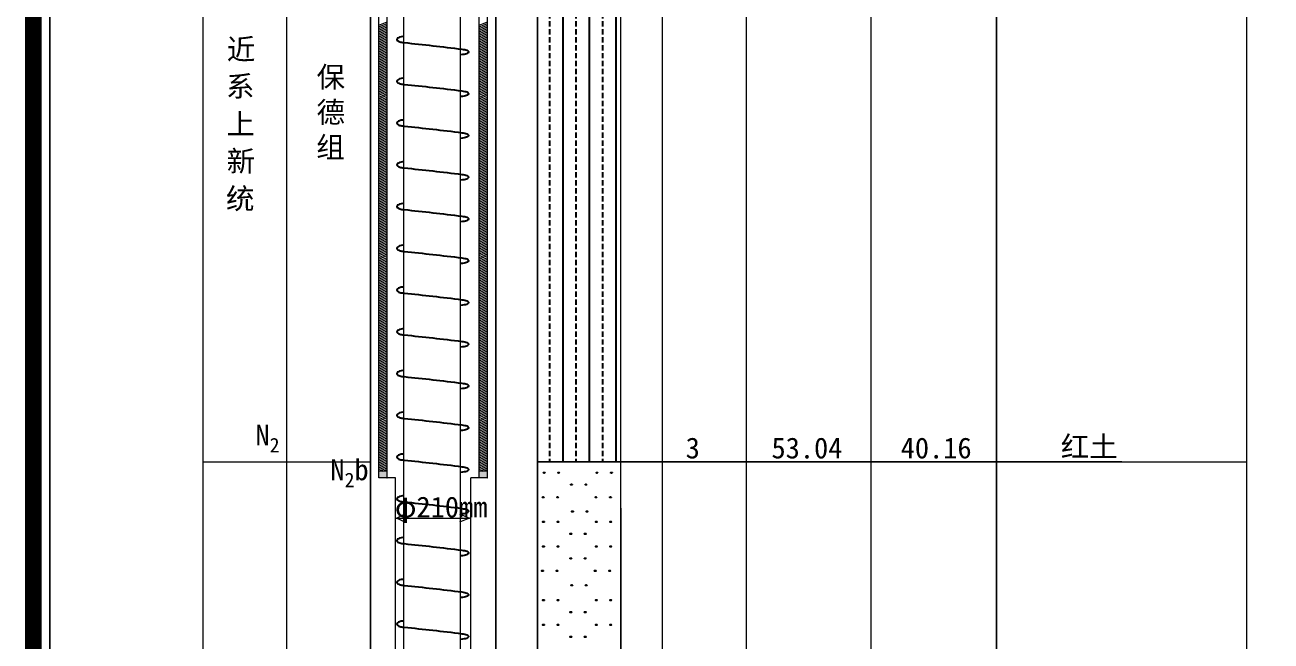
# Model space of a CAD drawing. Header units: millimetres. Extents: x -182 to 395, y -757 to 122.
# Drawn here: x -181.6 to -32.3, y -116.7 to -42.9 of the extents above; entities that cross this region are included whole.
import ezdxf

# ---------------------------------------------------------------- set-up
doc = ezdxf.new("R2010")
doc.units = ezdxf.units.MM
for name, color, linetype in [('KY1WT', 7, 'Continuous'), ('KY2WL', 7, 'Continuous'), ('KY6WL', 7, 'Continuous'), ('KY6WT', 7, 'Continuous'), ('图框WL', 7, 'Continuous'), ('岩性描述WT', 7, 'Continuous'), ('流量点WT', 7, 'Continuous')]:
    doc.layers.add(name, color=color, linetype=linetype)
doc.styles.get("Standard").update_dxf_attribs({"font": ''})
doc.styles.get('Standard').set_extended_font_data('SimSun')
doc.linetypes.add('ZIGZAG', pattern='A,0.00254,-5.08,[131,ltypeshp.shx,S=5.08,R=0,X=-5.08,Y=0],-10.16,[131,ltypeshp.shx,S=5.08,R=180,X=5.08,Y=0],-5.08', length=20.32254)

msp = doc.modelspace()

# ---------------------------------------------------------------- hatches: boundary and pattern name
at = {"lineweight": -3}
h = msp.add_hatch(color=256, dxfattribs=at)
h.paths.add_polyline_path([(-139.23, -97.19), (-138.26, -97.19), (-138.23, -97.17), (-138.23, -96.39), (-139.23, -96.39)])
h.paths.add_polyline_path([(-127.23, -97.19), (-126.26, -97.19), (-126.23, -97.17), (-126.23, -96.39), (-127.23, -96.39)])
at = {"layer": 'KY1WT', "lineweight": -3}
h = msp.add_hatch(dxfattribs=at)
h.set_pattern_fill('BRASS', color=256, scale=0.5, angle=90, style=0)
h.set_pattern_definition([(90, (-2930.216, -667.97), (-3.175, 8e-17), []), (90, (-2931.8035, -667.97), (-3.175, 8e-17), [0.635, -0.3175])])
h.paths.add_polyline_path([(-110.23, -14.95), (-120.23, -14.95), (-120.23, -95.27), (-110.23, -95.27)])
at = {"layer": 'KY2WL'}
h = msp.add_hatch(color=256, dxfattribs=at)
edge = h.paths.add_edge_path()
edge.add_ellipse((-119.42, -96.56), major_axis=(-0.1, 0), ratio=0.4, start_angle=180, end_angle=360)
edge.add_ellipse((-119.42, -96.56), major_axis=(0.1, 0), ratio=0.4, start_angle=180, end_angle=360)
h = msp.add_hatch(color=256, dxfattribs=at)
edge = h.paths.add_edge_path()
edge.add_ellipse((-117.68, -96.56), major_axis=(-0.1, 0), ratio=0.4, start_angle=180, end_angle=360)
edge.add_ellipse((-117.68, -96.56), major_axis=(0.1, 0), ratio=0.4, start_angle=180, end_angle=360)
h = msp.add_hatch(color=256, dxfattribs=at)
edge = h.paths.add_edge_path()
edge.add_ellipse((-113.1, -96.56), major_axis=(-0.1, 0), ratio=0.4, start_angle=180, end_angle=360)
edge.add_ellipse((-113.1, -96.56), major_axis=(0.1, 0), ratio=0.4, start_angle=180, end_angle=360)
h = msp.add_hatch(color=256, dxfattribs=at)
edge = h.paths.add_edge_path()
edge.add_ellipse((-111.36, -96.56), major_axis=(-0.1, 0), ratio=0.4, start_angle=180, end_angle=360)
edge.add_ellipse((-111.36, -96.56), major_axis=(0.1, 0), ratio=0.4, start_angle=180, end_angle=360)
h = msp.add_hatch(color=256, dxfattribs=at)
edge = h.paths.add_edge_path()
edge.add_ellipse((-116.15, -97.99), major_axis=(-0.1, 0), ratio=0.4, start_angle=180, end_angle=360)
edge.add_ellipse((-116.15, -97.99), major_axis=(-0.1, 0), ratio=0.4, start_angle=0, end_angle=180)
h = msp.add_hatch(color=256, dxfattribs=at)
edge = h.paths.add_edge_path()
edge.add_ellipse((-114.42, -97.99), major_axis=(-0.1, 0), ratio=0.4, start_angle=180, end_angle=360)
edge.add_ellipse((-114.42, -97.99), major_axis=(-0.1, 0), ratio=0.4, start_angle=0, end_angle=180)
h = msp.add_hatch(color=256, dxfattribs=at)
edge = h.paths.add_edge_path()
edge.add_ellipse((-119.54, -99.5), major_axis=(0.1, 0), ratio=0.4, start_angle=0, end_angle=180)
edge.add_ellipse((-119.54, -99.5), major_axis=(-0.1, 0), ratio=0.4, start_angle=0, end_angle=180)
h = msp.add_hatch(color=256, dxfattribs=at)
edge = h.paths.add_edge_path()
edge.add_ellipse((-117.81, -99.5), major_axis=(0.1, 0), ratio=0.4, start_angle=0, end_angle=180)
edge.add_ellipse((-117.81, -99.5), major_axis=(-0.1, 0), ratio=0.4, start_angle=0, end_angle=180)
h = msp.add_hatch(color=256, dxfattribs=at)
edge = h.paths.add_edge_path()
edge.add_ellipse((-113.22, -99.5), major_axis=(0.1, 0), ratio=0.4, start_angle=0, end_angle=180)
edge.add_ellipse((-113.22, -99.5), major_axis=(-0.1, 0), ratio=0.4, start_angle=0, end_angle=180)
h = msp.add_hatch(color=256, dxfattribs=at)
edge = h.paths.add_edge_path()
edge.add_ellipse((-111.48, -99.5), major_axis=(0.1, 0), ratio=0.4, start_angle=0, end_angle=180)
edge.add_ellipse((-111.48, -99.5), major_axis=(-0.1, 0), ratio=0.4, start_angle=0, end_angle=180)
h = msp.add_hatch(color=256, dxfattribs=at)
edge = h.paths.add_edge_path()
edge.add_ellipse((-116.03, -101.21), major_axis=(0.1, 0), ratio=0.4, start_angle=0, end_angle=180)
edge.add_ellipse((-116.03, -101.21), major_axis=(-0.1, 0), ratio=0.4, start_angle=0, end_angle=180)
h = msp.add_hatch(color=256, dxfattribs=at)
edge = h.paths.add_edge_path()
edge.add_ellipse((-114.3, -101.21), major_axis=(0.1, 0), ratio=0.4, start_angle=0, end_angle=180)
edge.add_ellipse((-114.3, -101.21), major_axis=(-0.1, 0), ratio=0.4, start_angle=0, end_angle=180)
h = msp.add_hatch(color=256, dxfattribs=at)
edge = h.paths.add_edge_path()
edge.add_ellipse((-119.51, -102.44), major_axis=(0.1, 0), ratio=0.4, start_angle=0, end_angle=180)
edge.add_ellipse((-119.51, -102.44), major_axis=(-0.1, 0), ratio=0.4, start_angle=0, end_angle=180)
h = msp.add_hatch(color=256, dxfattribs=at)
edge = h.paths.add_edge_path()
edge.add_ellipse((-117.77, -102.44), major_axis=(0.1, 0), ratio=0.4, start_angle=0, end_angle=180)
edge.add_ellipse((-117.77, -102.44), major_axis=(-0.1, 0), ratio=0.4, start_angle=0, end_angle=180)
h = msp.add_hatch(color=256, dxfattribs=at)
edge = h.paths.add_edge_path()
edge.add_ellipse((-113.18, -102.44), major_axis=(0.1, 0), ratio=0.4, start_angle=0, end_angle=180)
edge.add_ellipse((-113.18, -102.44), major_axis=(-0.1, 0), ratio=0.4, start_angle=0, end_angle=180)
h = msp.add_hatch(color=256, dxfattribs=at)
edge = h.paths.add_edge_path()
edge.add_ellipse((-111.45, -102.44), major_axis=(0.1, 0), ratio=0.4, start_angle=0, end_angle=180)
edge.add_ellipse((-111.45, -102.44), major_axis=(-0.1, 0), ratio=0.4, start_angle=0, end_angle=180)
h = msp.add_hatch(color=256, dxfattribs=at)
edge = h.paths.add_edge_path()
edge.add_ellipse((-116.24, -103.88), major_axis=(0.1, 0), ratio=0.4, start_angle=0, end_angle=180)
edge.add_ellipse((-116.24, -103.88), major_axis=(-0.1, 0), ratio=0.4, start_angle=0, end_angle=180)
h = msp.add_hatch(color=256, dxfattribs=at)
edge = h.paths.add_edge_path()
edge.add_ellipse((-114.51, -103.88), major_axis=(0.1, 0), ratio=0.4, start_angle=0, end_angle=180)
edge.add_ellipse((-114.51, -103.88), major_axis=(-0.1, 0), ratio=0.4, start_angle=0, end_angle=180)
h = msp.add_hatch(color=256, dxfattribs=at)
edge = h.paths.add_edge_path()
edge.add_ellipse((-119.51, -105.39), major_axis=(0.1, 0), ratio=0.4, start_angle=0, end_angle=180)
edge.add_ellipse((-119.51, -105.39), major_axis=(-0.1, 0), ratio=0.4, start_angle=0, end_angle=180)
h = msp.add_hatch(color=256, dxfattribs=at)
edge = h.paths.add_edge_path()
edge.add_ellipse((-117.77, -105.39), major_axis=(0.1, 0), ratio=0.4, start_angle=0, end_angle=180)
edge.add_ellipse((-117.77, -105.39), major_axis=(-0.1, 0), ratio=0.4, start_angle=0, end_angle=180)
h = msp.add_hatch(color=256, dxfattribs=at)
edge = h.paths.add_edge_path()
edge.add_ellipse((-113.18, -105.39), major_axis=(0.1, 0), ratio=0.4, start_angle=0, end_angle=180)
edge.add_ellipse((-113.18, -105.39), major_axis=(-0.1, 0), ratio=0.4, start_angle=0, end_angle=180)
h = msp.add_hatch(color=256, dxfattribs=at)
edge = h.paths.add_edge_path()
edge.add_ellipse((-111.45, -105.39), major_axis=(0.1, 0), ratio=0.4, start_angle=0, end_angle=180)
edge.add_ellipse((-111.45, -105.39), major_axis=(-0.1, 0), ratio=0.4, start_angle=0, end_angle=180)
h = msp.add_hatch(color=256, dxfattribs=at)
edge = h.paths.add_edge_path()
edge.add_ellipse((-116.24, -106.82), major_axis=(-0.1, 0), ratio=0.4, start_angle=180, end_angle=360)
edge.add_ellipse((-116.24, -106.82), major_axis=(0.1, 0), ratio=0.4, start_angle=180, end_angle=360)
h = msp.add_hatch(color=256, dxfattribs=at)
edge = h.paths.add_edge_path()
edge.add_ellipse((-114.51, -106.82), major_axis=(-0.1, 0), ratio=0.4, start_angle=180, end_angle=360)
edge.add_ellipse((-114.51, -106.82), major_axis=(0.1, 0), ratio=0.4, start_angle=180, end_angle=360)
h = msp.add_hatch(color=256, dxfattribs=at)
edge = h.paths.add_edge_path()
edge.add_ellipse((-119.63, -108.32), major_axis=(-0.1, 0), ratio=0.4, start_angle=180, end_angle=360)
edge.add_ellipse((-119.63, -108.32), major_axis=(-0.1, 0), ratio=0.4, start_angle=0, end_angle=180)
h = msp.add_hatch(color=256, dxfattribs=at)
edge = h.paths.add_edge_path()
edge.add_ellipse((-117.89, -108.32), major_axis=(-0.1, 0), ratio=0.4, start_angle=180, end_angle=360)
edge.add_ellipse((-117.89, -108.32), major_axis=(-0.1, 0), ratio=0.4, start_angle=0, end_angle=180)
h = msp.add_hatch(color=256, dxfattribs=at)
edge = h.paths.add_edge_path()
edge.add_ellipse((-113.31, -108.32), major_axis=(-0.1, 0), ratio=0.4, start_angle=180, end_angle=360)
edge.add_ellipse((-113.31, -108.32), major_axis=(-0.1, 0), ratio=0.4, start_angle=0, end_angle=180)
h = msp.add_hatch(color=256, dxfattribs=at)
edge = h.paths.add_edge_path()
edge.add_ellipse((-111.57, -108.32), major_axis=(-0.1, 0), ratio=0.4, start_angle=180, end_angle=360)
edge.add_ellipse((-111.57, -108.32), major_axis=(-0.1, 0), ratio=0.4, start_angle=0, end_angle=180)
h = msp.add_hatch(color=256, dxfattribs=at)
edge = h.paths.add_edge_path()
edge.add_ellipse((-116.12, -110.04), major_axis=(-0.1, 0), ratio=0.4, start_angle=180, end_angle=360)
edge.add_ellipse((-116.12, -110.04), major_axis=(-0.1, 0), ratio=0.4, start_angle=0, end_angle=180)
h = msp.add_hatch(color=256, dxfattribs=at)
edge = h.paths.add_edge_path()
edge.add_ellipse((-114.39, -110.04), major_axis=(-0.1, 0), ratio=0.4, start_angle=180, end_angle=360)
edge.add_ellipse((-114.39, -110.04), major_axis=(-0.1, 0), ratio=0.4, start_angle=0, end_angle=180)
h = msp.add_hatch(color=256, dxfattribs=at)
edge = h.paths.add_edge_path()
edge.add_ellipse((-119.51, -111.83), major_axis=(-0.1, 0), ratio=0.4, start_angle=180, end_angle=360)
edge.add_ellipse((-119.51, -111.83), major_axis=(0.1, 0), ratio=0.4, start_angle=180, end_angle=360)
h = msp.add_hatch(color=256, dxfattribs=at)
edge = h.paths.add_edge_path()
edge.add_ellipse((-117.77, -111.83), major_axis=(-0.1, 0), ratio=0.4, start_angle=180, end_angle=360)
edge.add_ellipse((-117.77, -111.83), major_axis=(0.1, 0), ratio=0.4, start_angle=180, end_angle=360)
h = msp.add_hatch(color=256, dxfattribs=at)
edge = h.paths.add_edge_path()
edge.add_ellipse((-113.18, -111.83), major_axis=(-0.1, 0), ratio=0.4, start_angle=180, end_angle=360)
edge.add_ellipse((-113.18, -111.83), major_axis=(0.1, 0), ratio=0.4, start_angle=180, end_angle=360)
h = msp.add_hatch(color=256, dxfattribs=at)
edge = h.paths.add_edge_path()
edge.add_ellipse((-111.45, -111.83), major_axis=(-0.1, 0), ratio=0.4, start_angle=180, end_angle=360)
edge.add_ellipse((-111.45, -111.83), major_axis=(0.1, 0), ratio=0.4, start_angle=180, end_angle=360)
h = msp.add_hatch(color=256, dxfattribs=at)
edge = h.paths.add_edge_path()
edge.add_ellipse((-116.24, -113.27), major_axis=(0.1, 0), ratio=0.4, start_angle=0, end_angle=180)
edge.add_ellipse((-116.24, -113.27), major_axis=(-0.1, 0), ratio=0.4, start_angle=0, end_angle=180)
h = msp.add_hatch(color=256, dxfattribs=at)
edge = h.paths.add_edge_path()
edge.add_ellipse((-114.51, -113.27), major_axis=(0.1, 0), ratio=0.4, start_angle=0, end_angle=180)
edge.add_ellipse((-114.51, -113.27), major_axis=(-0.1, 0), ratio=0.4, start_angle=0, end_angle=180)
h = msp.add_hatch(color=256, dxfattribs=at)
edge = h.paths.add_edge_path()
edge.add_ellipse((-119.51, -114.78), major_axis=(-0.1, 0), ratio=0.4, start_angle=180, end_angle=360)
edge.add_ellipse((-119.51, -114.78), major_axis=(0.1, 0), ratio=0.4, start_angle=180, end_angle=360)
h = msp.add_hatch(color=256, dxfattribs=at)
edge = h.paths.add_edge_path()
edge.add_ellipse((-117.77, -114.78), major_axis=(-0.1, 0), ratio=0.4, start_angle=180, end_angle=360)
edge.add_ellipse((-117.77, -114.78), major_axis=(0.1, 0), ratio=0.4, start_angle=180, end_angle=360)
h = msp.add_hatch(color=256, dxfattribs=at)
edge = h.paths.add_edge_path()
edge.add_ellipse((-113.18, -114.78), major_axis=(-0.1, 0), ratio=0.4, start_angle=180, end_angle=360)
edge.add_ellipse((-113.18, -114.78), major_axis=(0.1, 0), ratio=0.4, start_angle=180, end_angle=360)
h = msp.add_hatch(color=256, dxfattribs=at)
edge = h.paths.add_edge_path()
edge.add_ellipse((-111.45, -114.78), major_axis=(-0.1, 0), ratio=0.4, start_angle=180, end_angle=360)
edge.add_ellipse((-111.45, -114.78), major_axis=(0.1, 0), ratio=0.4, start_angle=180, end_angle=360)
h = msp.add_hatch(color=256, dxfattribs=at)
edge = h.paths.add_edge_path()
edge.add_ellipse((-116.24, -116.21), major_axis=(-0.1, 0), ratio=0.4, start_angle=180, end_angle=360)
edge.add_ellipse((-116.24, -116.21), major_axis=(-0.1, 0), ratio=0.4, start_angle=0, end_angle=180)
h = msp.add_hatch(color=256, dxfattribs=at)
edge = h.paths.add_edge_path()
edge.add_ellipse((-114.51, -116.21), major_axis=(-0.1, 0), ratio=0.4, start_angle=180, end_angle=360)
edge.add_ellipse((-114.51, -116.21), major_axis=(-0.1, 0), ratio=0.4, start_angle=0, end_angle=180)

# ---------------------------------------------------------------- linework, layer by layer
at = {"lineweight": 20}
for p, q in [((-160.29, -345.79), (-160.29, 10.81)), ((-150.29, 10.81), (-150.29, -345.79)), ((-120.23, 10.81), (-120.23, -302.25)), ((-110.23, -100.79), (-110.23, 10.81)), ((-65.23, 10.81), (-65.23, -345.79)), ((-139.23, -42.97), (-138.23, -42.57)), ((-139.23, -43.17), (-138.23, -42.77)), ((-139.23, -43.37), (-138.23, -42.97)), ((-139.23, -43.57), (-138.23, -43.17)), ((-127.23, -42.97), (-126.23, -42.57)), ((-127.23, -43.17), (-126.23, -42.77)), ((-127.23, -43.37), (-126.23, -42.97)), ((-127.23, -43.57), (-126.23, -43.17)), ((-139.23, -43.77), (-138.23, -43.37)), ((-139.23, -43.97), (-138.23, -43.57)), ((-139.23, -44.17), (-138.23, -43.77)), ((-139.23, -44.37), (-138.23, -43.97)), ((-139.23, -44.57), (-138.23, -44.17)), ((-139.23, -44.77), (-138.23, -44.37)), ((-139.23, -44.97), (-138.23, -44.57)), ((-139.23, -45.17), (-138.23, -44.77)), ((-127.23, -43.77), (-126.23, -43.37)), ((-127.23, -43.97), (-126.23, -43.57)), ((-127.23, -44.17), (-126.23, -43.77)), ((-127.23, -44.37), (-126.23, -43.97)), ((-127.23, -44.57), (-126.23, -44.17)), ((-127.23, -44.77), (-126.23, -44.37)), ((-127.23, -44.97), (-126.23, -44.57)), ((-127.23, -45.17), (-126.23, -44.77)), ((-139.23, -45.37), (-138.23, -44.97)), ((-139.23, -45.57), (-138.23, -45.17)), ((-139.23, -45.77), (-138.23, -45.37)), ((-139.23, -45.97), (-138.23, -45.57)), ((-139.23, -46.17), (-138.23, -45.77)), ((-139.23, -46.37), (-138.23, -45.97)), ((-139.23, -46.57), (-138.23, -46.17)), ((-127.23, -45.37), (-126.23, -44.97)), ((-127.23, -45.57), (-126.23, -45.17)), ((-127.23, -45.77), (-126.23, -45.37)), ((-127.23, -45.97), (-126.23, -45.57)), ((-127.23, -46.17), (-126.23, -45.77)), ((-127.23, -46.37), (-126.23, -45.97)), ((-127.23, -46.57), (-126.23, -46.17)), ((-139.23, -46.77), (-138.23, -46.37)), ((-139.23, -46.97), (-138.23, -46.57)), ((-139.23, -47.17), (-138.23, -46.77)), ((-139.23, -47.37), (-138.23, -46.97)), ((-139.23, -47.57), (-138.23, -47.17)), ((-139.23, -47.77), (-138.23, -47.37)), ((-139.23, -47.97), (-138.23, -47.57)), ((-139.23, -48.17), (-138.23, -47.77)), ((-127.23, -46.77), (-126.23, -46.37)), ((-127.23, -46.97), (-126.23, -46.57)), ((-127.23, -47.17), (-126.23, -46.77)), ((-127.23, -47.37), (-126.23, -46.97)), ((-127.23, -47.57), (-126.23, -47.17)), ((-127.23, -47.77), (-126.23, -47.37)), ((-127.23, -47.97), (-126.23, -47.57)), ((-127.23, -48.17), (-126.23, -47.77)), ((-139.23, -48.37), (-138.23, -47.97)), ((-139.23, -48.57), (-138.23, -48.17)), ((-139.23, -48.77), (-138.23, -48.37)), ((-139.23, -48.97), (-138.23, -48.57)), ((-139.23, -49.17), (-138.23, -48.77)), ((-139.23, -49.37), (-138.23, -48.97)), ((-139.23, -49.57), (-138.23, -49.17)), ((-127.23, -48.37), (-126.23, -47.97)), ((-127.23, -48.57), (-126.23, -48.17)), ((-127.23, -48.77), (-126.23, -48.37)), ((-127.23, -48.97), (-126.23, -48.57)), ((-127.23, -49.17), (-126.23, -48.77)), ((-127.23, -49.37), (-126.23, -48.97)), ((-127.23, -49.57), (-126.23, -49.17)), ((-139.23, -49.77), (-138.23, -49.37)), ((-139.23, -49.97), (-138.23, -49.57)), ((-139.23, -50.17), (-138.23, -49.77)), ((-139.23, -50.37), (-138.23, -49.97)), ((-139.23, -50.57), (-138.23, -50.17)), ((-139.23, -50.77), (-138.23, -50.37)), ((-139.23, -50.97), (-138.23, -50.57)), ((-127.23, -49.77), (-126.23, -49.37)), ((-127.23, -49.97), (-126.23, -49.57)), ((-127.23, -50.17), (-126.23, -49.77)), ((-127.23, -50.37), (-126.23, -49.97)), ((-127.23, -50.57), (-126.23, -50.17)), ((-127.23, -50.77), (-126.23, -50.37)), ((-127.23, -50.97), (-126.23, -50.57)), ((-139.23, -51.17), (-138.23, -50.77)), ((-139.23, -51.37), (-138.23, -50.97)), ((-139.23, -51.57), (-138.23, -51.17)), ((-139.23, -51.77), (-138.23, -51.37)), ((-139.23, -51.97), (-138.23, -51.57)), ((-139.23, -52.17), (-138.23, -51.77)), ((-139.23, -52.37), (-138.23, -51.97)), ((-139.23, -52.57), (-138.23, -52.17)), ((-127.23, -51.17), (-126.23, -50.77)), ((-127.23, -51.37), (-126.23, -50.97)), ((-127.23, -51.57), (-126.23, -51.17)), ((-127.23, -51.77), (-126.23, -51.37)), ((-127.23, -51.97), (-126.23, -51.57)), ((-127.23, -52.17), (-126.23, -51.77)), ((-127.23, -52.37), (-126.23, -51.97)), ((-127.23, -52.57), (-126.23, -52.17)), ((-139.23, -52.77), (-138.23, -52.37)), ((-139.23, -52.97), (-138.23, -52.57)), ((-139.23, -53.17), (-138.23, -52.77)), ((-139.23, -53.37), (-138.23, -52.97)), ((-139.23, -53.57), (-138.23, -53.17)), ((-139.23, -53.77), (-138.23, -53.37)), ((-139.23, -53.97), (-138.23, -53.57)), ((-127.23, -52.77), (-126.23, -52.37)), ((-127.23, -52.97), (-126.23, -52.57)), ((-127.23, -53.17), (-126.23, -52.77)), ((-127.23, -53.37), (-126.23, -52.97)), ((-127.23, -53.57), (-126.23, -53.17)), ((-127.23, -53.77), (-126.23, -53.37)), ((-127.23, -53.97), (-126.23, -53.57)), ((-139.23, -54.17), (-138.23, -53.77)), ((-139.23, -54.37), (-138.23, -53.97)), ((-139.23, -54.57), (-138.23, -54.17)), ((-139.23, -54.77), (-138.23, -54.37)), ((-139.23, -54.97), (-138.23, -54.57)), ((-139.23, -55.17), (-138.23, -54.77)), ((-139.23, -55.37), (-138.23, -54.97)), ((-139.23, -55.57), (-138.23, -55.17)), ((-127.23, -54.17), (-126.23, -53.77)), ((-127.23, -54.37), (-126.23, -53.97)), ((-127.23, -54.57), (-126.23, -54.17)), ((-127.23, -54.77), (-126.23, -54.37)), ((-127.23, -54.97), (-126.23, -54.57)), ((-127.23, -55.17), (-126.23, -54.77)), ((-127.23, -55.37), (-126.23, -54.97)), ((-127.23, -55.57), (-126.23, -55.17)), ((-139.23, -55.77), (-138.23, -55.37)), ((-139.23, -55.97), (-138.23, -55.57)), ((-139.23, -56.17), (-138.23, -55.77)), ((-139.23, -56.37), (-138.23, -55.97)), ((-139.23, -56.57), (-138.23, -56.17)), ((-139.23, -56.77), (-138.23, -56.37)), ((-139.23, -56.97), (-138.23, -56.57)), ((-127.23, -55.77), (-126.23, -55.37)), ((-127.23, -55.97), (-126.23, -55.57)), ((-127.23, -56.17), (-126.23, -55.77)), ((-127.23, -56.37), (-126.23, -55.97)), ((-127.23, -56.57), (-126.23, -56.17)), ((-127.23, -56.77), (-126.23, -56.37)), ((-127.23, -56.97), (-126.23, -56.57)), ((-139.23, -57.17), (-138.23, -56.77)), ((-139.23, -57.37), (-138.23, -56.97)), ((-139.23, -57.57), (-138.23, -57.17)), ((-139.23, -57.77), (-138.23, -57.37)), ((-139.23, -57.97), (-138.23, -57.57)), ((-139.23, -58.17), (-138.23, -57.77)), ((-139.23, -58.37), (-138.23, -57.97)), ((-139.23, -58.57), (-138.23, -58.17)), ((-127.23, -57.17), (-126.23, -56.77)), ((-127.23, -57.37), (-126.23, -56.97)), ((-127.23, -57.57), (-126.23, -57.17)), ((-127.23, -57.77), (-126.23, -57.37)), ((-127.23, -57.97), (-126.23, -57.57)), ((-127.23, -58.17), (-126.23, -57.77)), ((-127.23, -58.37), (-126.23, -57.97)), ((-127.23, -58.57), (-126.23, -58.17)), ((-139.23, -58.77), (-138.23, -58.37)), ((-139.23, -58.97), (-138.23, -58.57)), ((-139.23, -59.17), (-138.23, -58.77)), ((-139.23, -59.37), (-138.23, -58.97)), ((-139.23, -59.57), (-138.23, -59.17)), ((-139.23, -59.77), (-138.23, -59.37)), ((-139.23, -59.97), (-138.23, -59.57)), ((-127.23, -58.77), (-126.23, -58.37)), ((-127.23, -58.97), (-126.23, -58.57)), ((-127.23, -59.17), (-126.23, -58.77)), ((-127.23, -59.37), (-126.23, -58.97)), ((-127.23, -59.57), (-126.23, -59.17)), ((-127.23, -59.77), (-126.23, -59.37)), ((-127.23, -59.97), (-126.23, -59.57)), ((-139.23, -60.17), (-138.23, -59.77)), ((-139.23, -60.37), (-138.23, -59.97)), ((-139.23, -60.57), (-138.23, -60.17)), ((-139.23, -60.77), (-138.23, -60.37)), ((-139.23, -60.97), (-138.23, -60.57)), ((-139.23, -61.17), (-138.23, -60.77)), ((-139.23, -61.37), (-138.23, -60.97)), ((-139.23, -61.57), (-138.23, -61.17)), ((-127.23, -60.17), (-126.23, -59.77)), ((-127.23, -60.37), (-126.23, -59.97)), ((-127.23, -60.57), (-126.23, -60.17)), ((-127.23, -60.77), (-126.23, -60.37)), ((-127.23, -60.97), (-126.23, -60.57)), ((-127.23, -61.17), (-126.23, -60.77)), ((-127.23, -61.37), (-126.23, -60.97)), ((-127.23, -61.57), (-126.23, -61.17)), ((-139.23, -61.77), (-138.23, -61.37)), ((-139.23, -61.97), (-138.23, -61.57)), ((-139.23, -62.17), (-138.23, -61.77)), ((-139.23, -62.37), (-138.23, -61.97)), ((-139.23, -62.57), (-138.23, -62.17)), ((-139.23, -62.77), (-138.23, -62.37)), ((-139.23, -62.97), (-138.23, -62.57)), ((-127.23, -61.77), (-126.23, -61.37)), ((-127.23, -61.97), (-126.23, -61.57)), ((-127.23, -62.17), (-126.23, -61.77)), ((-127.23, -62.37), (-126.23, -61.97)), ((-127.23, -62.57), (-126.23, -62.17)), ((-127.23, -62.77), (-126.23, -62.37)), ((-127.23, -62.97), (-126.23, -62.57)), ((-139.23, -63.17), (-138.23, -62.77)), ((-139.23, -63.37), (-138.23, -62.97)), ((-139.23, -63.57), (-138.23, -63.17)), ((-139.23, -63.77), (-138.23, -63.37)), ((-139.23, -63.97), (-138.23, -63.57)), ((-139.23, -64.17), (-138.23, -63.77)), ((-139.23, -64.37), (-138.23, -63.97)), ((-139.23, -64.57), (-138.23, -64.17)), ((-127.23, -63.17), (-126.23, -62.77)), ((-127.23, -63.37), (-126.23, -62.97)), ((-127.23, -63.57), (-126.23, -63.17)), ((-127.23, -63.77), (-126.23, -63.37)), ((-127.23, -63.97), (-126.23, -63.57)), ((-127.23, -64.17), (-126.23, -63.77)), ((-127.23, -64.37), (-126.23, -63.97)), ((-127.23, -64.57), (-126.23, -64.17)), ((-139.23, -64.77), (-138.23, -64.37)), ((-139.23, -64.97), (-138.23, -64.57)), ((-139.23, -65.17), (-138.23, -64.77)), ((-139.23, -65.37), (-138.23, -64.97)), ((-139.23, -65.57), (-138.23, -65.17)), ((-139.23, -65.77), (-138.23, -65.37)), ((-139.23, -65.97), (-138.23, -65.57)), ((-127.23, -64.77), (-126.23, -64.37)), ((-127.23, -64.97), (-126.23, -64.57)), ((-127.23, -65.17), (-126.23, -64.77)), ((-127.23, -65.37), (-126.23, -64.97)), ((-127.23, -65.57), (-126.23, -65.17)), ((-127.23, -65.77), (-126.23, -65.37)), ((-127.23, -65.97), (-126.23, -65.57)), ((-139.23, -66.17), (-138.23, -65.77)), ((-139.23, -66.37), (-138.23, -65.97)), ((-139.23, -66.57), (-138.23, -66.17)), ((-139.23, -66.77), (-138.23, -66.37)), ((-139.23, -66.97), (-138.23, -66.57)), ((-139.23, -67.17), (-138.23, -66.77)), ((-139.23, -67.37), (-138.23, -66.97)), ((-139.23, -67.57), (-138.23, -67.17)), ((-127.23, -66.17), (-126.23, -65.77)), ((-127.23, -66.37), (-126.23, -65.97)), ((-127.23, -66.57), (-126.23, -66.17)), ((-127.23, -66.77), (-126.23, -66.37)), ((-127.23, -66.97), (-126.23, -66.57)), ((-127.23, -67.17), (-126.23, -66.77)), ((-127.23, -67.37), (-126.23, -66.97)), ((-127.23, -67.57), (-126.23, -67.17)), ((-139.23, -67.77), (-138.23, -67.37)), ((-139.23, -67.97), (-138.23, -67.57)), ((-139.23, -68.17), (-138.23, -67.77)), ((-139.23, -68.37), (-138.23, -67.97)), ((-139.23, -68.57), (-138.23, -68.17)), ((-139.23, -68.77), (-138.23, -68.37)), ((-139.23, -68.97), (-138.23, -68.57)), ((-127.23, -67.77), (-126.23, -67.37)), ((-127.23, -67.97), (-126.23, -67.57)), ((-127.23, -68.17), (-126.23, -67.77)), ((-127.23, -68.37), (-126.23, -67.97)), ((-127.23, -68.57), (-126.23, -68.17)), ((-127.23, -68.77), (-126.23, -68.37)), ((-127.23, -68.97), (-126.23, -68.57)), ((-139.23, -69.17), (-138.23, -68.77)), ((-139.23, -69.37), (-138.23, -68.97)), ((-139.23, -69.57), (-138.23, -69.17)), ((-139.23, -69.77), (-138.23, -69.37)), ((-139.23, -69.97), (-138.23, -69.57)), ((-139.23, -70.17), (-138.23, -69.77)), ((-139.23, -70.37), (-138.23, -69.97)), ((-127.23, -69.17), (-126.23, -68.77)), ((-127.23, -69.37), (-126.23, -68.97)), ((-127.23, -69.57), (-126.23, -69.17)), ((-127.23, -69.77), (-126.23, -69.37)), ((-127.23, -69.97), (-126.23, -69.57)), ((-127.23, -70.17), (-126.23, -69.77)), ((-127.23, -70.37), (-126.23, -69.97)), ((-139.23, -70.57), (-138.23, -70.17)), ((-139.23, -70.77), (-138.23, -70.37)), ((-139.23, -70.97), (-138.23, -70.57)), ((-139.23, -71.17), (-138.23, -70.77)), ((-139.23, -71.37), (-138.23, -70.97)), ((-139.23, -71.57), (-138.23, -71.17)), ((-139.23, -71.77), (-138.23, -71.37)), ((-139.23, -71.97), (-138.23, -71.57)), ((-127.23, -70.57), (-126.23, -70.17)), ((-127.23, -70.77), (-126.23, -70.37)), ((-127.23, -70.97), (-126.23, -70.57)), ((-127.23, -71.17), (-126.23, -70.77)), ((-127.23, -71.37), (-126.23, -70.97)), ((-127.23, -71.57), (-126.23, -71.17)), ((-127.23, -71.77), (-126.23, -71.37)), ((-127.23, -71.97), (-126.23, -71.57)), ((-139.23, -72.17), (-138.23, -71.77)), ((-139.23, -72.37), (-138.23, -71.97)), ((-139.23, -72.57), (-138.23, -72.17)), ((-139.23, -72.77), (-138.23, -72.37)), ((-139.23, -72.97), (-138.23, -72.57)), ((-139.23, -73.17), (-138.23, -72.77)), ((-139.23, -73.37), (-138.23, -72.97)), ((-127.23, -72.17), (-126.23, -71.77)), ((-127.23, -72.37), (-126.23, -71.97)), ((-127.23, -72.57), (-126.23, -72.17)), ((-127.23, -72.77), (-126.23, -72.37)), ((-127.23, -72.97), (-126.23, -72.57)), ((-127.23, -73.17), (-126.23, -72.77)), ((-127.23, -73.37), (-126.23, -72.97)), ((-139.23, -73.57), (-138.23, -73.17)), ((-139.23, -73.77), (-138.23, -73.37)), ((-139.23, -73.97), (-138.23, -73.57)), ((-139.23, -74.17), (-138.23, -73.77)), ((-139.23, -74.37), (-138.23, -73.97)), ((-139.23, -74.57), (-138.23, -74.17)), ((-139.23, -74.77), (-138.23, -74.37)), ((-139.23, -74.97), (-138.23, -74.57)), ((-127.23, -73.57), (-126.23, -73.17)), ((-127.23, -73.77), (-126.23, -73.37)), ((-127.23, -73.97), (-126.23, -73.57)), ((-127.23, -74.17), (-126.23, -73.77)), ((-127.23, -74.37), (-126.23, -73.97)), ((-127.23, -74.57), (-126.23, -74.17)), ((-127.23, -74.77), (-126.23, -74.37)), ((-127.23, -74.97), (-126.23, -74.57)), ((-139.23, -75.17), (-138.23, -74.77)), ((-139.23, -75.37), (-138.23, -74.97)), ((-139.23, -75.57), (-138.23, -75.17)), ((-139.23, -75.77), (-138.23, -75.37)), ((-139.23, -75.97), (-138.23, -75.57)), ((-139.23, -76.17), (-138.23, -75.77)), ((-139.23, -76.37), (-138.23, -75.97)), ((-127.23, -75.17), (-126.23, -74.77)), ((-127.23, -75.37), (-126.23, -74.97)), ((-127.23, -75.57), (-126.23, -75.17)), ((-127.23, -75.77), (-126.23, -75.37)), ((-127.23, -75.97), (-126.23, -75.57)), ((-127.23, -76.17), (-126.23, -75.77)), ((-127.23, -76.37), (-126.23, -75.97)), ((-139.23, -76.57), (-138.23, -76.17)), ((-139.23, -76.77), (-138.23, -76.37)), ((-139.23, -76.97), (-138.23, -76.57)), ((-139.23, -77.17), (-138.23, -76.77)), ((-139.23, -77.37), (-138.23, -76.97)), ((-139.23, -77.57), (-138.23, -77.17)), ((-139.23, -77.77), (-138.23, -77.37)), ((-139.23, -77.97), (-138.23, -77.57)), ((-127.23, -76.57), (-126.23, -76.17)), ((-127.23, -76.77), (-126.23, -76.37)), ((-127.23, -76.97), (-126.23, -76.57)), ((-127.23, -77.17), (-126.23, -76.77)), ((-127.23, -77.37), (-126.23, -76.97)), ((-127.23, -77.57), (-126.23, -77.17)), ((-127.23, -77.77), (-126.23, -77.37)), ((-127.23, -77.97), (-126.23, -77.57)), ((-139.23, -78.17), (-138.23, -77.77)), ((-139.23, -78.37), (-138.23, -77.97)), ((-139.23, -78.57), (-138.23, -78.17)), ((-139.23, -78.77), (-138.23, -78.37)), ((-139.23, -78.97), (-138.23, -78.57)), ((-139.23, -79.17), (-138.23, -78.77)), ((-139.23, -79.37), (-138.23, -78.97)), ((-127.23, -78.17), (-126.23, -77.77)), ((-127.23, -78.37), (-126.23, -77.97)), ((-127.23, -78.57), (-126.23, -78.17)), ((-127.23, -78.77), (-126.23, -78.37)), ((-127.23, -78.97), (-126.23, -78.57)), ((-127.23, -79.17), (-126.23, -78.77)), ((-127.23, -79.37), (-126.23, -78.97)), ((-139.23, -79.57), (-138.23, -79.17)), ((-139.23, -79.77), (-138.23, -79.37)), ((-139.23, -79.97), (-138.23, -79.57)), ((-139.23, -80.17), (-138.23, -79.77)), ((-139.23, -80.37), (-138.23, -79.97)), ((-139.23, -80.57), (-138.23, -80.17)), ((-139.23, -80.77), (-138.23, -80.37)), ((-139.23, -80.97), (-138.23, -80.57)), ((-127.23, -79.57), (-126.23, -79.17)), ((-127.23, -79.77), (-126.23, -79.37)), ((-127.23, -79.97), (-126.23, -79.57)), ((-127.23, -80.17), (-126.23, -79.77)), ((-127.23, -80.37), (-126.23, -79.97)), ((-127.23, -80.57), (-126.23, -80.17)), ((-127.23, -80.77), (-126.23, -80.37)), ((-127.23, -80.97), (-126.23, -80.57)), ((-139.23, -81.17), (-138.23, -80.77)), ((-139.23, -81.37), (-138.23, -80.97)), ((-139.23, -81.57), (-138.23, -81.17)), ((-139.23, -81.77), (-138.23, -81.37)), ((-139.23, -81.97), (-138.23, -81.57)), ((-139.23, -82.17), (-138.23, -81.77)), ((-139.23, -82.37), (-138.23, -81.97)), ((-127.23, -81.17), (-126.23, -80.77)), ((-127.23, -81.37), (-126.23, -80.97)), ((-127.23, -81.57), (-126.23, -81.17)), ((-127.23, -81.77), (-126.23, -81.37)), ((-127.23, -81.97), (-126.23, -81.57)), ((-127.23, -82.17), (-126.23, -81.77)), ((-127.23, -82.37), (-126.23, -81.97)), ((-139.23, -82.57), (-138.23, -82.17)), ((-139.23, -82.77), (-138.23, -82.37)), ((-139.23, -82.97), (-138.23, -82.57)), ((-139.23, -83.17), (-138.23, -82.77)), ((-139.23, -83.37), (-138.23, -82.97)), ((-139.23, -83.57), (-138.23, -83.17)), ((-139.23, -83.77), (-138.23, -83.37)), ((-139.23, -83.97), (-138.23, -83.57)), ((-127.23, -82.57), (-126.23, -82.17)), ((-127.23, -82.77), (-126.23, -82.37)), ((-127.23, -82.97), (-126.23, -82.57)), ((-127.23, -83.17), (-126.23, -82.77)), ((-127.23, -83.37), (-126.23, -82.97)), ((-127.23, -83.57), (-126.23, -83.17)), ((-127.23, -83.77), (-126.23, -83.37)), ((-127.23, -83.97), (-126.23, -83.57)), ((-139.23, -84.17), (-138.23, -83.77)), ((-139.23, -84.37), (-138.23, -83.97)), ((-139.23, -84.57), (-138.23, -84.17)), ((-139.23, -84.77), (-138.23, -84.37)), ((-139.23, -84.97), (-138.23, -84.57)), ((-139.23, -85.17), (-138.23, -84.77)), ((-139.23, -85.37), (-138.23, -84.97)), ((-127.23, -84.17), (-126.23, -83.77)), ((-127.23, -84.37), (-126.23, -83.97)), ((-127.23, -84.57), (-126.23, -84.17)), ((-127.23, -84.77), (-126.23, -84.37)), ((-127.23, -84.97), (-126.23, -84.57)), ((-127.23, -85.17), (-126.23, -84.77)), ((-127.23, -85.37), (-126.23, -84.97)), ((-139.23, -85.57), (-138.23, -85.17)), ((-139.23, -85.77), (-138.23, -85.37)), ((-139.23, -85.97), (-138.23, -85.57)), ((-139.23, -86.17), (-138.23, -85.77)), ((-139.23, -86.37), (-138.23, -85.97)), ((-139.23, -86.57), (-138.23, -86.17)), ((-139.23, -86.77), (-138.23, -86.37)), ((-139.23, -86.97), (-138.23, -86.57)), ((-127.23, -85.57), (-126.23, -85.17)), ((-127.23, -85.77), (-126.23, -85.37)), ((-127.23, -85.97), (-126.23, -85.57)), ((-127.23, -86.17), (-126.23, -85.77)), ((-127.23, -86.37), (-126.23, -85.97)), ((-127.23, -86.57), (-126.23, -86.17)), ((-127.23, -86.77), (-126.23, -86.37)), ((-127.23, -86.97), (-126.23, -86.57)), ((-139.23, -87.17), (-138.23, -86.77)), ((-139.23, -87.37), (-138.23, -86.97)), ((-139.23, -87.57), (-138.23, -87.17)), ((-139.23, -87.77), (-138.23, -87.37)), ((-139.23, -87.97), (-138.23, -87.57)), ((-139.23, -88.17), (-138.23, -87.77)), ((-139.23, -88.37), (-138.23, -87.97)), ((-127.23, -87.17), (-126.23, -86.77)), ((-127.23, -87.37), (-126.23, -86.97)), ((-127.23, -87.57), (-126.23, -87.17)), ((-127.23, -87.77), (-126.23, -87.37)), ((-127.23, -87.97), (-126.23, -87.57)), ((-127.23, -88.17), (-126.23, -87.77)), ((-127.23, -88.37), (-126.23, -87.97)), ((-139.23, -88.57), (-138.23, -88.17)), ((-139.23, -88.77), (-138.23, -88.37)), ((-139.23, -88.97), (-138.23, -88.57)), ((-139.23, -89.17), (-138.23, -88.77)), ((-139.23, -89.37), (-138.23, -88.97)), ((-139.23, -89.57), (-138.23, -89.17)), ((-139.23, -89.77), (-138.23, -89.37)), ((-139.23, -89.97), (-138.23, -89.57)), ((-127.23, -88.57), (-126.23, -88.17)), ((-127.23, -88.77), (-126.23, -88.37)), ((-127.23, -88.97), (-126.23, -88.57)), ((-127.23, -89.17), (-126.23, -88.77)), ((-127.23, -89.37), (-126.23, -88.97)), ((-127.23, -89.57), (-126.23, -89.17)), ((-127.23, -89.77), (-126.23, -89.37)), ((-127.23, -89.97), (-126.23, -89.57)), ((-139.23, -90.17), (-138.23, -89.77)), ((-139.23, -90.37), (-138.23, -89.97)), ((-139.23, -90.57), (-138.23, -90.17)), ((-139.23, -90.77), (-138.23, -90.37)), ((-139.23, -90.97), (-138.23, -90.57)), ((-139.23, -91.17), (-138.23, -90.77)), ((-139.23, -91.37), (-138.23, -90.97)), ((-127.23, -90.17), (-126.23, -89.77)), ((-127.23, -90.37), (-126.23, -89.97)), ((-127.23, -90.57), (-126.23, -90.17)), ((-127.23, -90.77), (-126.23, -90.37)), ((-127.23, -90.97), (-126.23, -90.57)), ((-127.23, -91.17), (-126.23, -90.77)), ((-127.23, -91.37), (-126.23, -90.97)), ((-139.23, -91.57), (-138.23, -91.17)), ((-139.23, -91.77), (-138.23, -91.37)), ((-139.23, -91.97), (-138.23, -91.57)), ((-139.23, -92.17), (-138.23, -91.77)), ((-139.23, -92.37), (-138.23, -91.97)), ((-139.23, -92.57), (-138.23, -92.17)), ((-139.23, -92.77), (-138.23, -92.37)), ((-127.23, -91.57), (-126.23, -91.17)), ((-127.23, -91.77), (-126.23, -91.37)), ((-127.23, -91.97), (-126.23, -91.57)), ((-127.23, -92.17), (-126.23, -91.77)), ((-127.23, -92.37), (-126.23, -91.97)), ((-127.23, -92.57), (-126.23, -92.17)), ((-127.23, -92.77), (-126.23, -92.37)), ((-139.23, -92.97), (-138.23, -92.57)), ((-139.23, -93.17), (-138.23, -92.77)), ((-139.23, -93.37), (-138.23, -92.97)), ((-139.23, -93.57), (-138.23, -93.17)), ((-139.23, -93.77), (-138.23, -93.37)), ((-139.23, -93.97), (-138.23, -93.57)), ((-139.23, -94.17), (-138.23, -93.77)), ((-139.23, -94.37), (-138.23, -93.97)), ((-127.23, -92.97), (-126.23, -92.57)), ((-127.23, -93.17), (-126.23, -92.77)), ((-127.23, -93.37), (-126.23, -92.97)), ((-127.23, -93.57), (-126.23, -93.17)), ((-127.23, -93.77), (-126.23, -93.37)), ((-127.23, -93.97), (-126.23, -93.57)), ((-127.23, -94.17), (-126.23, -93.77)), ((-127.23, -94.37), (-126.23, -93.97)), ((-139.23, -94.57), (-138.23, -94.17)), ((-139.23, -94.77), (-138.23, -94.37)), ((-139.23, -94.97), (-138.23, -94.57)), ((-139.23, -95.17), (-138.23, -94.77)), ((-139.23, -95.37), (-138.23, -94.97)), ((-139.23, -95.57), (-138.23, -95.17)), ((-139.23, -95.77), (-138.23, -95.37)), ((-127.23, -94.57), (-126.23, -94.17)), ((-127.23, -94.77), (-126.23, -94.37)), ((-127.23, -94.97), (-126.23, -94.57)), ((-127.23, -95.17), (-126.23, -94.77)), ((-127.23, -95.37), (-126.23, -94.97)), ((-127.23, -95.57), (-126.23, -95.17)), ((-127.23, -95.77), (-126.23, -95.37)), ((-139.23, -95.97), (-138.23, -95.57)), ((-139.23, -96.17), (-138.23, -95.77)), ((-139.23, -96.37), (-138.23, -95.97)), ((-138.76, -96.39), (-138.23, -96.17)), ((-127.23, -95.97), (-126.23, -95.57)), ((-127.23, -96.17), (-126.23, -95.77)), ((-127.23, -96.37), (-126.23, -95.97)), ((-126.76, -96.39), (-126.23, -96.17)), ((-138.26, -97.19), (-138.23, -97.17)), ((-126.26, -97.19), (-126.23, -97.17)), ((-110.23, -100.79), (-110.23, -302.25))]:
    msp.add_line(p, q, dxfattribs=at)
at = {"lineweight": -3}
for points in [[(-136.23, -44.35), (-136.43, -44.29), (-136.97, -44.46), (-137.16, -44.73), (-136.81, -44.99), (-134.01, -45.29), (-131.47, -45.55), (-128.64, -45.93), (-128.48, -46.13), (-128.5, -46.25), (-128.75, -46.44), (-129.06, -46.49), (-129.45, -46.52)], [(-136.23, -49.35), (-136.43, -49.29), (-136.97, -49.46), (-137.16, -49.73), (-136.81, -49.99), (-134.01, -50.29), (-131.47, -50.55), (-128.64, -50.93), (-128.48, -51.13), (-128.5, -51.25), (-128.75, -51.44), (-129.06, -51.49), (-129.45, -51.52)], [(-136.23, -54.35), (-136.43, -54.29), (-136.97, -54.46), (-137.16, -54.73), (-136.81, -54.99), (-134.01, -55.29), (-131.47, -55.55), (-128.64, -55.93), (-128.48, -56.13), (-128.5, -56.25), (-128.75, -56.44), (-129.06, -56.49), (-129.45, -56.52)], [(-136.23, -59.35), (-136.43, -59.29), (-136.97, -59.46), (-137.16, -59.73), (-136.81, -59.99), (-134.01, -60.29), (-131.47, -60.55), (-128.64, -60.93), (-128.48, -61.13), (-128.5, -61.25), (-128.75, -61.44), (-129.06, -61.49), (-129.45, -61.52)], [(-136.23, -64.35), (-136.43, -64.29), (-136.97, -64.46), (-137.16, -64.73), (-136.81, -64.99), (-134.01, -65.29), (-131.47, -65.55), (-128.64, -65.93), (-128.48, -66.13), (-128.5, -66.25), (-128.75, -66.44), (-129.06, -66.49), (-129.45, -66.52)], [(-136.23, -69.35), (-136.43, -69.29), (-136.97, -69.46), (-137.16, -69.73), (-136.81, -69.99), (-134.01, -70.29), (-131.47, -70.55), (-128.64, -70.93), (-128.48, -71.13), (-128.5, -71.25), (-128.75, -71.44), (-129.06, -71.49), (-129.45, -71.52)], [(-136.23, -74.35), (-136.43, -74.29), (-136.97, -74.46), (-137.16, -74.73), (-136.81, -74.99), (-134.01, -75.29), (-131.47, -75.55), (-128.64, -75.93), (-128.48, -76.13), (-128.5, -76.25), (-128.75, -76.44), (-129.06, -76.49), (-129.45, -76.52)], [(-136.23, -79.35), (-136.43, -79.29), (-136.97, -79.46), (-137.16, -79.73), (-136.81, -79.99), (-134.01, -80.29), (-131.47, -80.55), (-128.64, -80.93), (-128.48, -81.13), (-128.5, -81.25), (-128.75, -81.44), (-129.06, -81.49), (-129.45, -81.52)], [(-136.23, -84.35), (-136.43, -84.29), (-136.97, -84.46), (-137.16, -84.73), (-136.81, -84.99), (-134.01, -85.29), (-131.47, -85.55), (-128.64, -85.93), (-128.48, -86.13), (-128.5, -86.25), (-128.75, -86.44), (-129.06, -86.49), (-129.45, -86.52)], [(-136.23, -89.35), (-136.43, -89.29), (-136.97, -89.46), (-137.16, -89.73), (-136.81, -89.99), (-134.01, -90.29), (-131.47, -90.55), (-128.64, -90.93), (-128.48, -91.13), (-128.5, -91.25), (-128.75, -91.44), (-129.06, -91.49), (-129.45, -91.52)], [(-136.23, -94.35), (-136.43, -94.29), (-136.97, -94.46), (-137.16, -94.73), (-136.81, -94.99), (-134.01, -95.29), (-131.47, -95.55), (-128.64, -95.93), (-128.48, -96.13), (-128.5, -96.25), (-128.75, -96.44), (-129.06, -96.49), (-129.45, -96.52)], [(-136.23, -99.35), (-136.43, -99.29), (-136.97, -99.46), (-137.16, -99.73), (-136.81, -99.99), (-134.01, -100.29), (-131.47, -100.55), (-128.64, -100.93), (-128.48, -101.13), (-128.5, -101.25), (-128.75, -101.44), (-129.06, -101.49), (-129.45, -101.52)], [(-136.23, -104.35), (-136.43, -104.29), (-136.97, -104.46), (-137.16, -104.73), (-136.81, -104.99), (-134.01, -105.29), (-131.47, -105.55), (-128.64, -105.93), (-128.48, -106.13), (-128.5, -106.25), (-128.75, -106.44), (-129.06, -106.49), (-129.45, -106.52)], [(-136.23, -109.35), (-136.43, -109.29), (-136.97, -109.46), (-137.16, -109.73), (-136.81, -109.99), (-134.01, -110.29), (-131.47, -110.55), (-128.64, -110.93), (-128.48, -111.13), (-128.5, -111.25), (-128.75, -111.44), (-129.06, -111.49), (-129.45, -111.52)], [(-136.23, -114.35), (-136.43, -114.29), (-136.97, -114.46), (-137.16, -114.73), (-136.81, -114.99), (-134.01, -115.29), (-131.47, -115.55), (-128.64, -115.93), (-128.48, -116.13), (-128.5, -116.25), (-128.75, -116.44), (-129.06, -116.49), (-129.45, -116.52)]]:
    msp.add_open_spline(points, degree=3, knots=[0, 0, 0, 0, 0.741552, 1.361513, 2.10839, 2.63269, 9.83149, 10.528495, 11.054661, 11.49087, 11.87932, 12.478633, 12.478633, 12.478633, 12.478633], dxfattribs=at)
at = {"layer": 'KY2WL', "lineweight": 20}
for p, q in [((-136.23, -169.19), (-136.23, 10.81)), ((-120.23, -95.27), (-35.23, -95.27)), ((-109.23, -95.27), (-120.23, -95.27)), ((-50.23, -95.27), (-109.23, -95.27)), ((-138.23, -96.39), (-139.23, -96.39)), ((-126.23, -96.39), (-127.23, -96.39)), ((-137.23, -97.19), (-139.23, -97.19)), ((-137.23, -97.19), (-139.23, -97.19)), ((-126.23, -97.19), (-128.23, -97.19))]:
    msp.add_line(p, q, dxfattribs=at)
at = {"layer": 'KY2WL', "color": 7, "linetype": 'ZIGZAG', "lineweight": 20, "ltscale": 0.1}
msp.add_line((-140.29, -95.28), (-160.29, -95.28), dxfattribs=at)
at = {"layer": 'KY2WL'}
for centre in [(-119.42, -96.56), (-117.68, -96.56), (-113.1, -96.56), (-111.36, -96.56), (-116.15, -97.99), (-114.42, -97.99), (-119.54, -99.5), (-117.81, -99.5), (-113.22, -99.5), (-111.48, -99.5), (-116.03, -101.21), (-114.3, -101.21), (-119.51, -102.44), (-117.77, -102.44), (-113.18, -102.44), (-111.45, -102.44), (-116.24, -103.88), (-114.51, -103.88), (-119.51, -105.39), (-117.77, -105.39), (-113.18, -105.39), (-111.45, -105.39), (-116.24, -106.82), (-114.51, -106.82), (-119.63, -108.32), (-117.89, -108.32), (-113.31, -108.32), (-111.57, -108.32), (-116.12, -110.04), (-114.39, -110.04), (-119.51, -111.83), (-117.77, -111.83), (-113.18, -111.83), (-111.45, -111.83), (-116.24, -113.27), (-114.51, -113.27), (-119.51, -114.78), (-117.77, -114.78), (-113.18, -114.78), (-111.45, -114.78), (-116.24, -116.21), (-114.51, -116.21)]:
    msp.add_ellipse(centre, major_axis=(-0.1, 0), ratio=0.4, start_param=3.141593, end_param=9.424778, dxfattribs=at)
at = {"layer": 'KY6WL', "lineweight": 20}
for p, q in [((-160.29, -237.39), (-160.29, 10.81)), ((-140.23, -345.79), (-140.23, 10.81)), ((-140.23, 10.81), (-140.23, -345.79)), ((-139.23, -97.19), (-139.23, 10.81)), ((-138.23, -97.19), (-138.23, 10.81)), ((-129.45, -169.19), (-129.45, 10.81)), ((-127.23, -97.19), (-127.23, 10.81)), ((-126.23, -97.19), (-126.23, 10.81)), ((-125.23, 10.81), (-125.23, -345.79)), ((-125.23, 10.81), (-125.23, -345.79)), ((-125.23, -345.79), (-125.23, 10.81)), ((-120.23, -345.79), (-120.23, 10.81)), ((-110.23, -345.79), (-110.23, 10.81)), ((-105.23, -345.79), (-105.23, 10.81)), ((-95.23, 10.81), (-95.23, -345.79)), ((-80.23, -345.79), (-80.23, 10.81)), ((-65.23, -345.79), (-65.23, 10.81)), ((-35.23, -345.79), (-35.23, 10.81)), ((-137.23, -345.79), (-137.23, -97.19)), ((-128.23, -345.79), (-128.23, -97.19)), ((-136.04, -101.48), (-137.09, -102.01)), ((-129.57, -101.49), (-128.38, -102.01)), ((-137.23, -102.01), (-128.38, -102.01)), ((-137.09, -102.01), (-136.04, -102.49)), ((-128.38, -102.01), (-129.55, -102.47))]:
    msp.add_line(p, q, dxfattribs=at)
at = {"layer": '图框WL'}
for points, const_width in [([(-180.64, -756.11), (-180.64, 120.64), (-180.64, 120.64), (394.04, 120.64)], 2), ([(-178.64, -754.11), (-178.64, 118.64), (-178.64, 118.64), (392.04, 118.64)], 0.2)]:
    msp.add_lwpolyline(points, dxfattribs=dict(at, const_width=const_width))

# ---------------------------------------------------------------- texts
at = {"layer": 'KY2WL', "lineweight": -3}
for s, p in [('近', (-157.44, -47.11)), ('保', (-146.69, -50.43)), ('系', (-157.54, -51.53)), ('德', (-146.69, -54.64)), ('上', (-157.49, -56.04)), ('组', (-146.73, -58.83)), ('新', (-157.47, -60.51)), ('统', (-157.55, -64.99))]:
    msp.add_text(s, height=2.5, dxfattribs=at).set_placement(p)
at = {"layer": 'KY6WT', "lineweight": -3}
msp.add_text('φ210mm', height=2.5, dxfattribs=at).set_placement((-137.31, -101.92))
at = {"layer": '岩性描述WT', "lineweight": -3}
for s, p in [('3', (-102.47, -94.85)), ('53.04', (-92.19, -94.85)), ('40.16', (-76.71, -94.85)), ('红土', (-57.53, -94.7))]:
    msp.add_text(s, height=2.5, dxfattribs=at).set_placement(p)
at = {"layer": '流量点WT', "char_height": 2.5, "attachment_point": 1}
for s, insert in [('\\A1;^I^IN{\\H0.7x;\\S^ 2;}', (-157.42, -90.79)), ('\\A1;^I^IN{\\H0.7x;\\S^ 2;}b', (-146.74, -90.79))]:
    msp.add_mtext_dynamic_manual_height_columns(s, width=7.0929, gutter_width=12.5, heights=[0], dxfattribs=dict(at, insert=insert))

doc.saveas('drawing.dxf')
